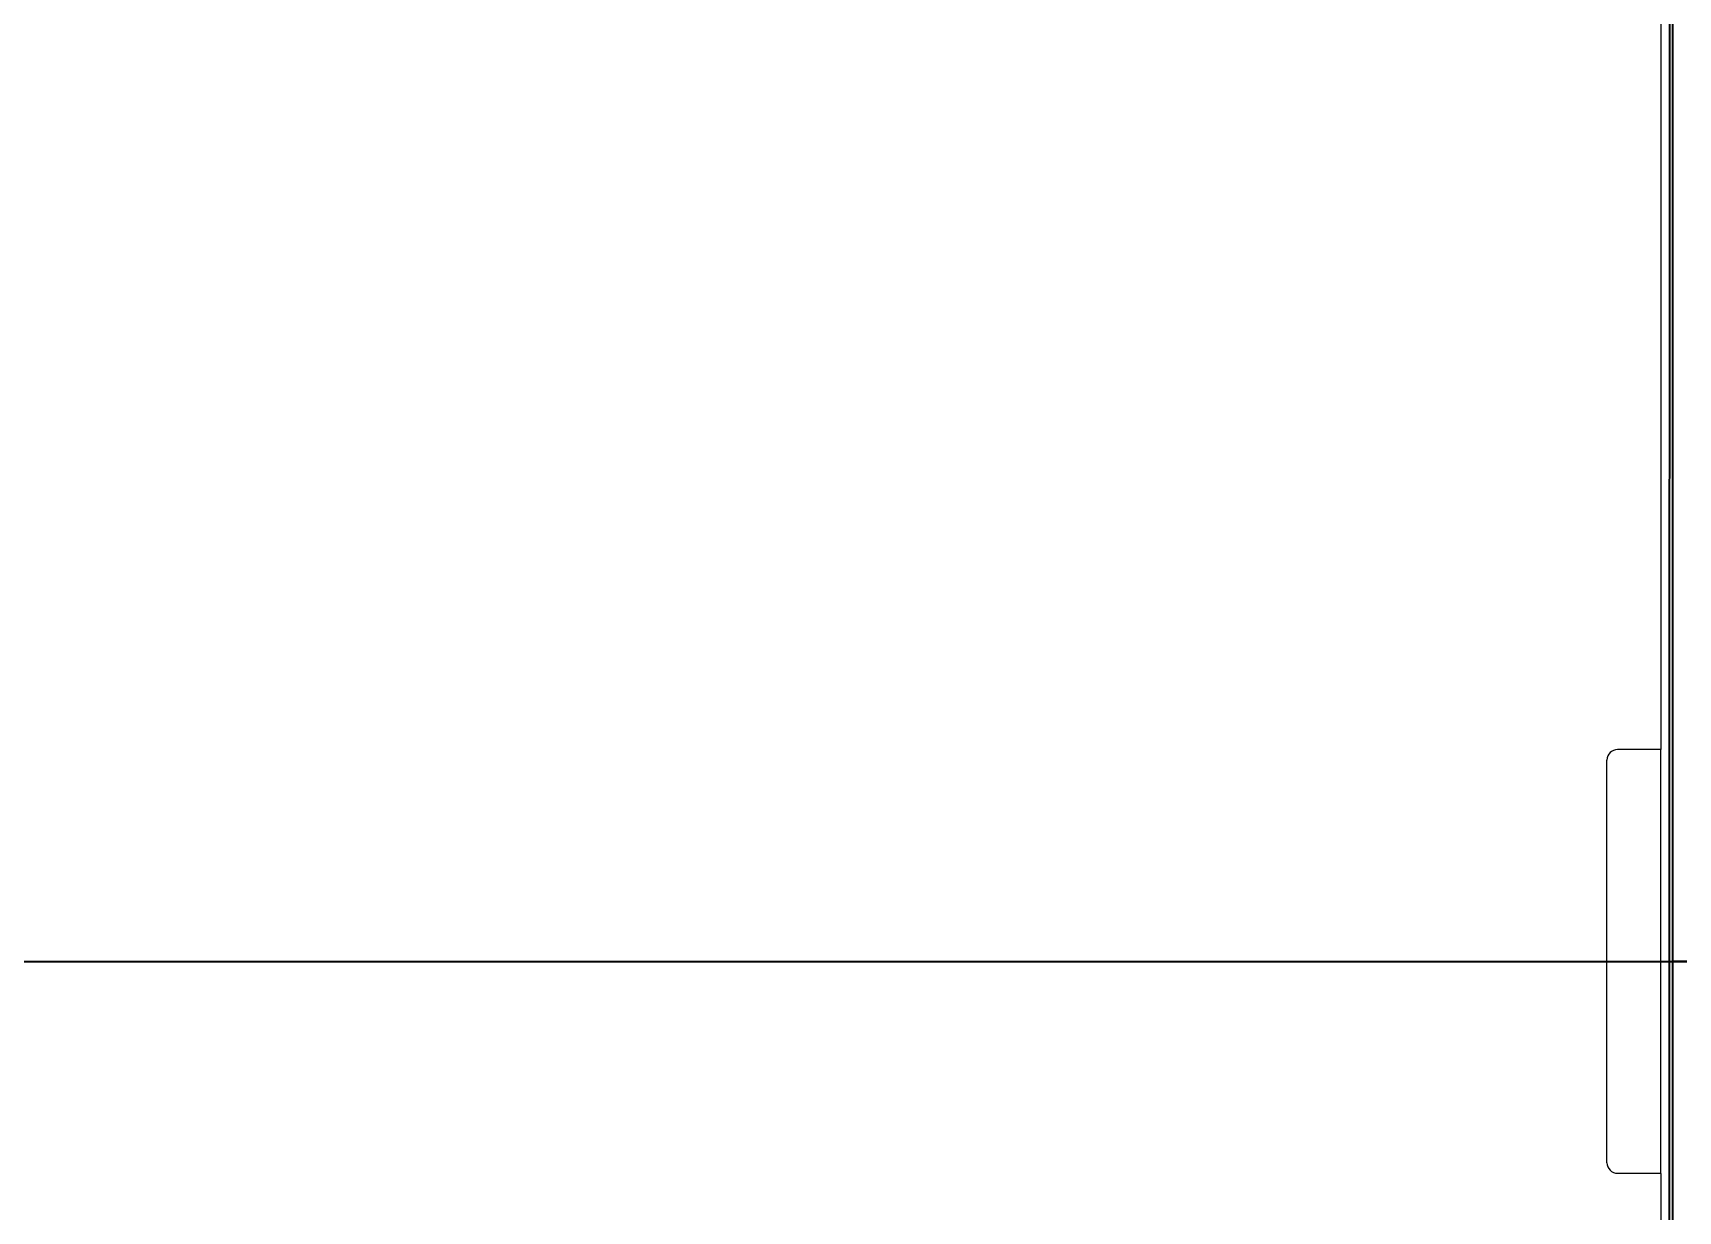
# Model space of a CAD drawing. Header units: millimetres. Extents: x 68 to 2000, y 100 to 2870.
# Drawn here: x 643.32 to 674.37, y 2068.96 to 2091.2 of the extents above; entities that cross this region are included whole.
import ezdxf

# ---------------------------------------------------------------- set-up
doc = ezdxf.new("R2010")
doc.units = ezdxf.units.MM
doc.header["$LTSCALE"] = 10
for name, color, linetype, lineweight in [('_Sichtbarkanten', 7, 'Continuous', 25), ('Schnittlinie (ISO)', 7, 'Continuous', 35), ('Sichtbar schmal (ISO)', 7, 'Continuous', 35)]:
    doc.layers.add(name, color=color, linetype=linetype, lineweight=lineweight)

# ---------------------------------------------------------------- blocks, each defined once
blk = doc.blocks.new('2DTransSchnitt0')
at = {"layer": 'Schnittlinie (ISO)', "linetype": 'Continuous'}
blk.add_line((52.2258, 207.367), (186.1269, 207.367), dxfattribs=at)

msp = doc.modelspace()

# ---------------------------------------------------------------- linework, layer by layer
at = {"layer": '_Sichtbarkanten'}
for p, q in [((674.048, 2104.37), (674.048, 2077.67)), ((674.048, 2077.67), (673.229, 2077.67)), ((674.048, 2069.67), (674.048, 2077.67)), ((673.029, 2069.869), (673.029, 2077.471)), ((674.048, 2069.67), (673.229, 2069.67)), ((674.048, 2069.67), (674.048, 2042.97))]:
    msp.add_line(p, q, dxfattribs=at)
for centre, major_axis in [((673.23, 2077.469), (-0.142, 0.142)), ((673.23, 2069.871), (-0.142, -0.142))]:
    msp.add_ellipse(centre, major_axis=major_axis, ratio=0.992433, start_param=5.501585, end_param=7.064785, dxfattribs=at)
at = {"layer": 'Sichtbar schmal (ISO)'}
for p, q in [((674.209, 2073.667), (674.219, 2104.37)), ((674.27, 2073.666), (674.279, 2104.369)), ((674.219, 2042.97), (674.209, 2073.667)), ((674.539, 2073.668), (674.27, 2073.666)), ((674.279, 2042.97), (674.27, 2073.666))]:
    msp.add_line(p, q, dxfattribs=at)
msp.add_open_spline([(674.209, 2073.667), (674.21, 2073.667), (674.215, 2073.667), (674.236, 2073.666), (674.258, 2073.666), (674.27, 2073.666)], degree=3, knots=[0, 0, 0, 0, 0.3333333, 0.6666667, 0.999847, 0.999847, 0.999847, 0.999847], dxfattribs=at)

# ---------------------------------------------------------------- block references
at = {"layer": 'Schnittlinie (ISO)', "xscale": 10, "yscale": 10, "zscale": 10}
msp.add_blockref('2DTransSchnitt0', (0, 0), dxfattribs=at)

doc.saveas('drawing.dxf')
